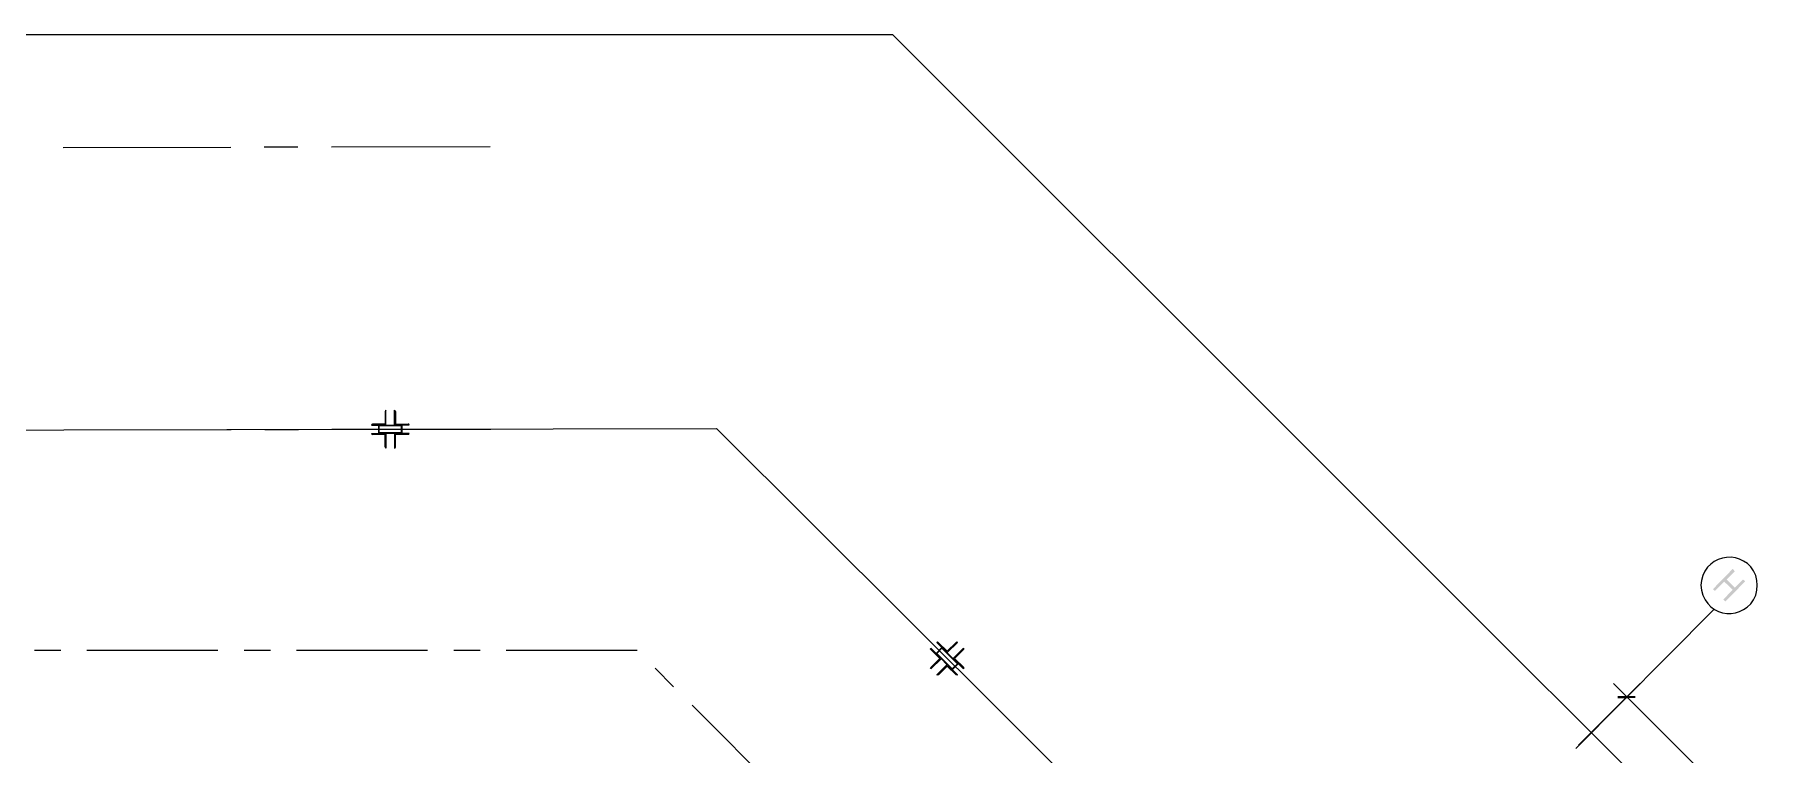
# Model space of a CAD drawing. Header units: inches. Extents: x 6322 to 85903, y -36042 to 7673.
# Drawn here: x 62649 to 63473, y 5694 to 6038 of the extents above; entities that cross this region are included whole.
import ezdxf

# ---------------------------------------------------------------- set-up
doc = ezdxf.new("R2010")
doc.units = ezdxf.units.IN
doc.header["$LTSCALE"] = 10
doc.linetypes.add('Amconstr', pattern=[9999, 9999, 0])
doc.linetypes.add('CENTER', pattern=[2, 1.25, -0.25, 0.25, -0.25])
doc.layers.add('FOOTPATH', color=1, linetype='Continuous')
doc.layers.add('ROAD CL', color=251, linetype='CENTER')

# ---------------------------------------------------------------- blocks, each defined once
blk = doc.blocks.new('pdf plan')
at = {"true_color": 0x000007}
for points in [[(654.86, 398.5), (654.66, 398.73), (652.81, 396.84), (653.01, 396.68), (653.87, 397.54), (654.66, 396.78), (654.1, 397.74)], [(655.82, 397.57), (655.62, 397.74), (654.86, 396.98), (654.1, 397.74), (654.66, 396.78), (653.77, 395.88), (653.97, 395.69)], [(645.6, 386.72), (645.6, 386.92), (643.94, 386.72)], [(645.6, 386.92), (643.94, 386.72), (643.94, 386.92)]]:
    blk.add_hatch(color=7, dxfattribs=at).paths.add_polyline_path(points)
at = {"color": 7, "linetype": 'Continuous', "lineweight": -2, "true_color": 0x000007}
for points in [[(499.55, 438.21), (515.13, 438.21), (515.13, 438.21)], [(518.24, 438.21), (521.37, 438.21), (521.37, 438.21)], [(524.48, 438.21), (539.25, 438.21), (539.25, 438.21)], [(531.65, 412.32), (530.3, 412.32), (530.3, 413.7)], [(530.4, 413.6), (530.36, 413.66), (530.3, 413.7)], [(530.4, 413.6), (530.4, 412.42), (531.57, 412.42)], [(499.55, 411.94), (515.13, 411.94), (515.13, 411.94)], [(518.24, 411.94), (521.37, 411.94), (521.37, 411.94)], [(524.48, 411.94), (539.25, 411.94), (539.25, 411.94)], [(528.17, 411.55), (528.18, 411.48), (528.25, 411.46)], [(528.17, 411.55), (529.5, 411.55), (529.5, 410.19)], [(529.42, 410.29), (529.42, 411.46), (528.25, 411.46)], [(531.65, 412.32), (531.62, 412.39), (531.57, 412.42)], [(529.42, 410.29), (529.46, 410.21), (529.5, 410.19)], [(652.88, 394.92), (640.04, 382.06), (640.04, 382.06)], [(580.66, 392.01), (580.73, 392.06), (580.81, 392.01)], [(580.66, 392.01), (581.64, 391.07), (582.58, 392.01)], [(582.47, 392.01), (581.64, 391.2), (580.81, 392.01)], [(582.47, 392.01), (582.53, 392.06), (582.58, 392.01)], [(582.58, 388.99), (581.64, 389.96), (580.66, 388.99)], [(580.81, 388.99), (580.73, 388.97), (580.66, 388.99)], [(580.81, 388.99), (581.64, 389.81), (582.47, 388.99)], [(582.58, 388.99), (582.53, 388.97), (582.47, 388.99)], [(640.31, 382.35), (646.03, 388.08), (646.03, 388.08)], [(643.55, 388.08), (663.76, 367.83), (663.76, 367.83)]]:
    blk.add_lwpolyline(points, dxfattribs=at)
for points in [[(528.25, 412.42), (528.18, 412.39), (528.17, 412.32), (529.5, 412.32), (529.5, 413.7), (529.46, 413.66), (529.42, 413.6), (529.42, 412.42)], [(530.98, 412.32), (530.98, 411.55), (528.83, 411.55), (528.83, 412.32)], [(530.93, 412.27), (530.93, 411.6), (528.88, 411.6), (528.88, 412.27)], [(531.57, 411.46), (531.62, 411.48), (531.65, 411.55), (530.3, 411.55), (530.3, 410.19), (530.36, 410.21), (530.4, 410.29), (530.4, 411.46)], [(580.12, 391.35), (580.08, 391.4), (580.12, 391.47), (581.09, 390.52), (580.12, 389.55), (580.08, 389.63), (580.12, 389.7), (580.94, 390.52)], [(580.6, 391), (582.1, 389.48), (582.65, 390.03), (581.14, 391.55)], [(580.66, 391), (582.1, 389.55), (582.58, 390.03), (581.14, 391.47)], [(583.14, 389.7), (583.16, 389.63), (583.14, 389.55), (582.18, 390.52), (583.14, 391.47), (583.16, 391.4), (583.14, 391.35), (582.32, 390.52)]]:
    blk.add_lwpolyline(points, close=True, dxfattribs=at)
at = {"color": 7, "linetype": 'Continuous', "lineweight": 9, "true_color": 0x000007}
blk.add_lwpolyline([(484.37, 411.94), (560.2, 411.94), (560.2, 411.94)], dxfattribs=at)
at = {"color": 7, "linetype": 'Continuous', "lineweight": 5, "true_color": 0x000007}
for points in [[(560.22, 411.96), (613.81, 358.34), (613.81, 358.34)], [(656.94, 397.21), (656.91, 397.64), (656.81, 398.1)], [(651.75, 397.64), (651.68, 397.21), (651.75, 396.74)], [(656.81, 396.28), (656.91, 396.74), (656.94, 397.21)]]:
    blk.add_lwpolyline(points, dxfattribs=at)
for points in [[(656.81, 398.1), (655.82, 400.61), (652.25, 400.28), (651.75, 397.64)], [(651.75, 396.74), (652.28, 394.1), (655.79, 393.8), (656.81, 396.28)]]:
    blk.add_open_spline(points, degree=3, dxfattribs=at)

msp = doc.modelspace()

# ---------------------------------------------------------------- linework, layer by layer
at = {"layer": 'FOOTPATH'}
msp.add_lwpolyline([(60943.3098, 6037.65715), (63058.56644, 6037.65715), (63894.59773, 5201.62585), (63478.81895, 4785.84707), (62815.00886, 5449.65715), (61309.3098, 5449.65715), (61309.3098, 5350.45736), (60943.3098, 5350.45736)], close=True, dxfattribs=at)
at = {"layer": 'ROAD CL', "ltscale": 5}
msp.add_lwpolyline([(63714.24786, 4966.19694), (62936.78765, 5743.65715), (60915.76724, 5743.65715)], dxfattribs=at)

# ---------------------------------------------------------------- block references
at = {"linetype": 'Amconstr', "lineweight": 25, "xscale": 5.131858713091743, "yscale": 5.131858713091743, "zscale": 5.131858713091743, "rotation": 0.100856521769071}
msp.add_blockref('pdf plan', (60103.28593, 3730.46186), dxfattribs=at)

doc.saveas('drawing.dxf')
